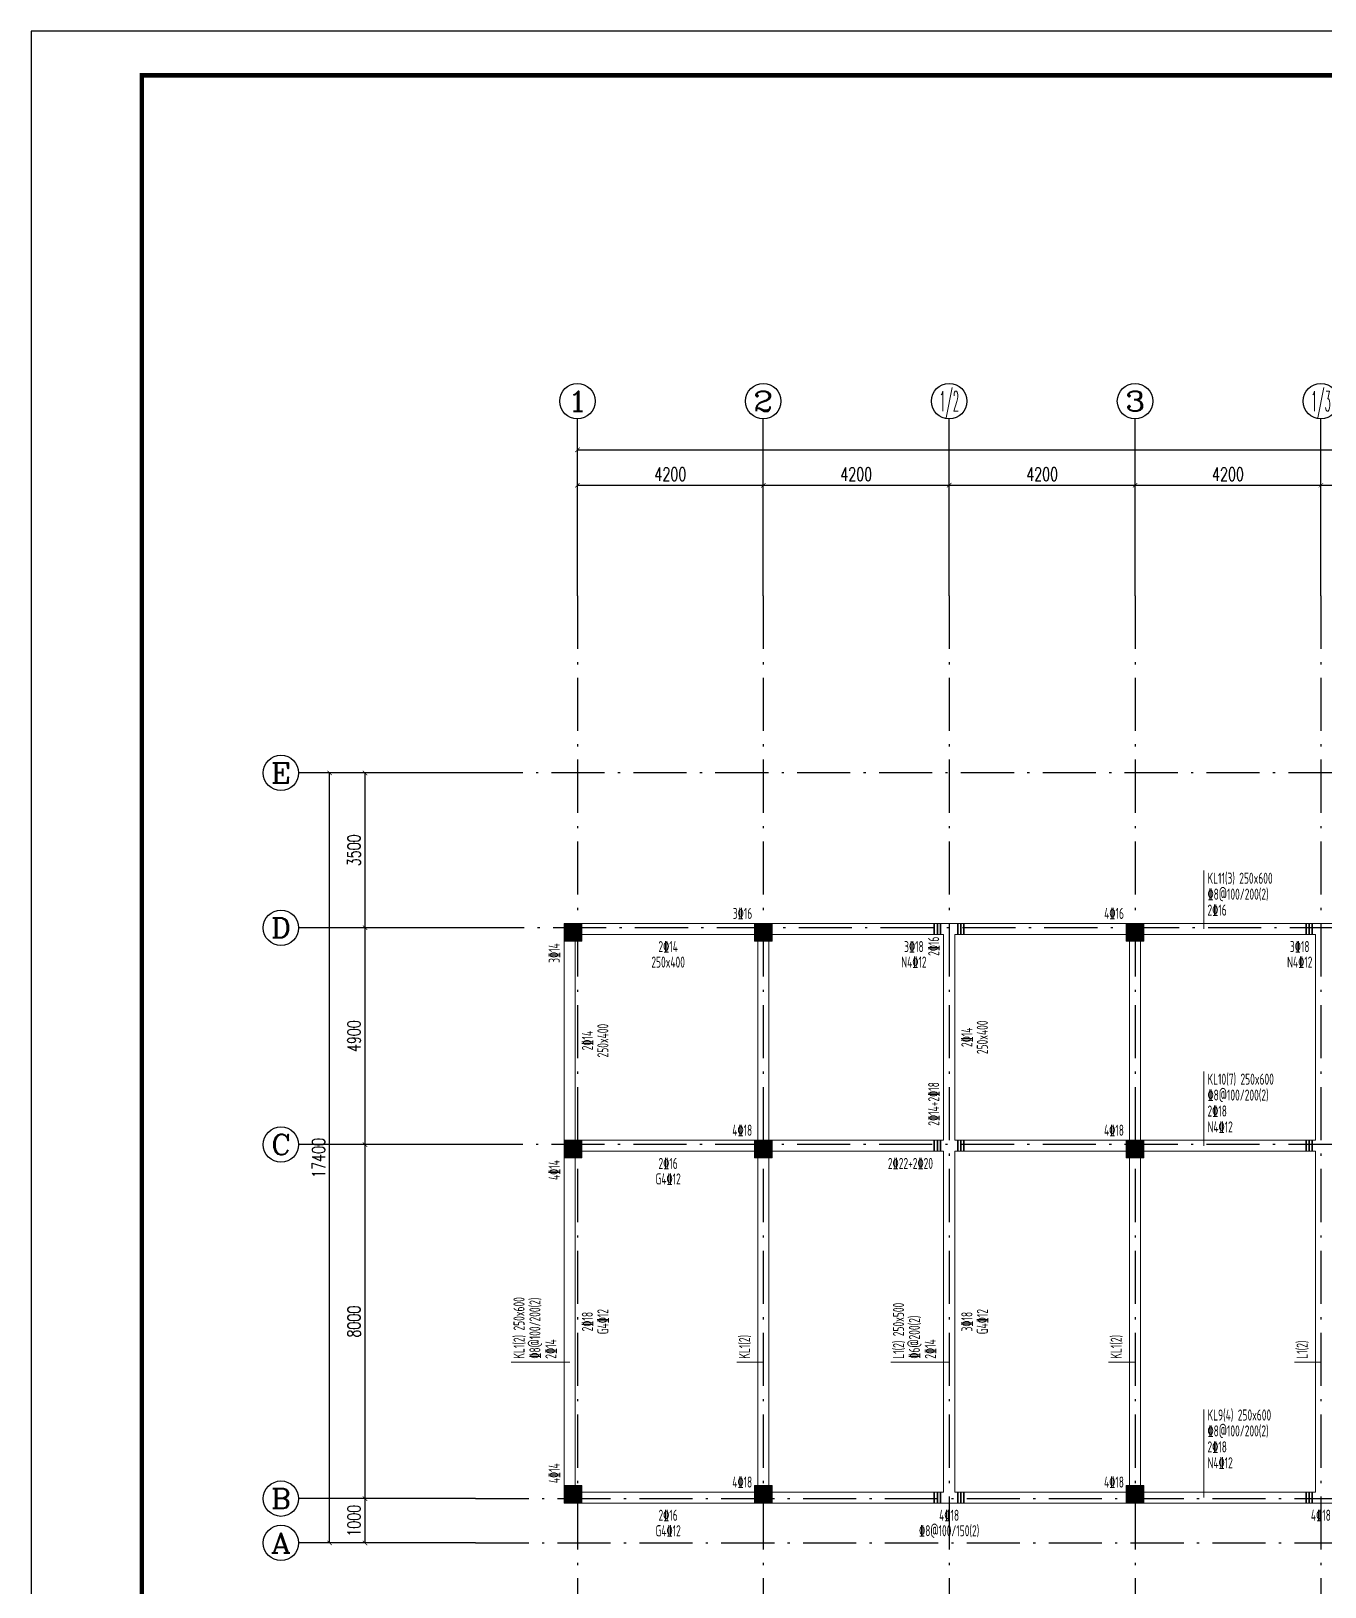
# Model space of a CAD drawing. Extents: x 169490 to 7584583, y -2399407 to 1374371.
# Drawn here: x 1707296 to 1736531, y 820035 to 855191 of the extents above; entities that cross this region are included whole.
import ezdxf
from ezdxf.enums import TextEntityAlignment as Align

# ---------------------------------------------------------------- set-up
doc = ezdxf.new("R2010")
doc.units = 0
doc.header["$LTSCALE"] = 100
doc.linetypes.add('D3轴线点划线', pattern=[18.5, 12, -3, 0.5, -3])
doc.layers.get('0').update_dxf_attribs({"linetype": 'CONTINUOUS'})
doc.layers.get('DEFPOINTS').update_dxf_attribs({"linetype": 'CONTINUOUS'})
for name, color, linetype in [('AXIS', 3, 'CONTINUOUS'), ('AXIS_TEXT', 4, 'CONTINUOUS'), ('C-AXIS(轴号)', 3, 'CONTINUOUS'), ('C-AXIS-T(字)', 7, 'CONTINUOUS'), ('C-DOTE', 8, 'D3轴线点划线'), ('S-COLU-HATCH', 251, 'CONTINUOUS'), ('图框', 140, 'CONTINUOUS')]:
    doc.layers.add(name, color=color, linetype=linetype)
for name, color, linetype, lineweight in [('S-COLU-LINE1', 6, 'CONTINUOUS', 18), ('梁原位标注', 7, 'CONTINUOUS', 18), ('梁标注引线', 2, 'CONTINUOUS', 18), ('梁附加箍筋', 1, 'CONTINUOUS', 35), ('砼柱', 2, 'CONTINUOUS', 35), ('砼梁', 4, 'CONTINUOUS', 18)]:
    doc.layers.add(name, color=color, linetype=linetype, lineweight=lineweight)
doc.styles.add('_TCH_AXIS', font='COMPLEX', dxfattribs={"bigfont": 'GBCBIG'})
doc.styles.add('_TCH_DIM_T3', font='SIMPLEX.shx', dxfattribs={"width": 0.705882, "bigfont": 'GBCBIG.shx'})
doc.styles.add('BW_Rein', font='Tssdeng.shx', dxfattribs={"width": 0.7, "bigfont": 'hztxt.shx'})
doc.styles.add('COMPLEX', font='COMPLEX')
doc.dimstyles.new('_TCH_ARCH&&100', dxfattribs={"dimtxt": 297.5, "dimasz": 100, "dimexe": 250, "dimexo": 300, "dimgap": 100, "dimtad": 1, "dimdec": 0, "dimzin": 0, "dimdsep": 46, "dimtxsty": '_TCH_DIM_T3', "dimblk": 'ARCHTICK', "dimcen": 0.09, "dimclrt": 7, "dimazin": 2, "dimtfac": 1, "dimtdec": 0, "dimtix": 1, "dimtmove": 2, "dimatfit": 3, "dimfxl": 1, "dimtolj": 1, "dimtzin": 0, "dimarcsym": 0})

# ---------------------------------------------------------------- blocks, each defined once
blk = doc.blocks.new('_ARCHTICK')
at = {"const_width": 0.15}
blk.add_lwpolyline([(-0.5, -0.5), (0.5, 0.5)], dxfattribs=at)
blk = doc.blocks.new('*D1772')
at = {"layer": 'AXIS', "color": 0, "lineweight": -2, "transparency": 16777216}
for p, q in [((1719641, 842729), (1719641, 845979)), ((1774641, 842729), (1774641, 845979)), ((1719641, 845729), (1774641, 845729))]:
    blk.add_line(p, q, dxfattribs=at)
at = {"layer": 'DEFPOINTS', "color": 0, "transparency": 16777216}
for p in [(1774641, 845729), (1719641, 842429), (1774641, 842429)]:
    blk.add_point(p, dxfattribs=at)
at = {"layer": 'AXIS', "color": 0, "lineweight": -2, "transparency": 16777216, "xscale": 100, "yscale": 100, "zscale": 100, "rotation": 180}
blk.add_blockref('_ARCHTICK', (1719641, 845729), dxfattribs=at)
at = {"layer": 'AXIS', "color": 0, "lineweight": -2, "transparency": 16777216, "xscale": 100, "yscale": 100, "zscale": 100}
blk.add_blockref('_ARCHTICK', (1774641, 845729), dxfattribs=at)
at = {"layer": 'AXIS', "color": 7, "transparency": 16777216, "insert": (1747141, 845978), "char_height": 297.5, "attachment_point": 5, "style": '_TCH_DIM_T3'}
blk.add_mtext('\\A1;55000', dxfattribs=at)
blk = doc.blocks.new('*D1782')
at = {"layer": 'AXIS', "color": 0, "lineweight": -2, "transparency": 16777216}
for p, q in [((1736441, 842729), (1736441, 845179)), ((1740641, 842729), (1740641, 845179)), ((1736441, 844929), (1740641, 844929))]:
    blk.add_line(p, q, dxfattribs=at)
at = {"layer": 'DEFPOINTS', "color": 0, "transparency": 16777216}
for p in [(1740641, 844929), (1736441, 842429), (1740641, 842429)]:
    blk.add_point(p, dxfattribs=at)
at = {"layer": 'AXIS', "color": 0, "lineweight": -2, "transparency": 16777216, "xscale": 100, "yscale": 100, "zscale": 100, "rotation": 180}
blk.add_blockref('_ARCHTICK', (1736441, 844929), dxfattribs=at)
at = {"layer": 'AXIS', "color": 0, "lineweight": -2, "transparency": 16777216, "xscale": 100, "yscale": 100, "zscale": 100}
blk.add_blockref('_ARCHTICK', (1740641, 844929), dxfattribs=at)
at = {"layer": 'AXIS', "color": 7, "transparency": 16777216, "insert": (1738541, 845178), "char_height": 297.5, "attachment_point": 5, "style": '_TCH_DIM_T3'}
blk.add_mtext('\\A1;4200', dxfattribs=at)
blk = doc.blocks.new('*D1783')
at = {"layer": 'AXIS', "color": 0, "lineweight": -2, "transparency": 16777216}
for p, q in [((1732241, 842729), (1732241, 845179)), ((1736441, 842729), (1736441, 845179)), ((1732241, 844929), (1736441, 844929))]:
    blk.add_line(p, q, dxfattribs=at)
at = {"layer": 'DEFPOINTS', "color": 0, "transparency": 16777216}
for p in [(1736441, 844929), (1732241, 842429), (1736441, 842429)]:
    blk.add_point(p, dxfattribs=at)
at = {"layer": 'AXIS', "color": 0, "lineweight": -2, "transparency": 16777216, "xscale": 100, "yscale": 100, "zscale": 100, "rotation": 180}
blk.add_blockref('_ARCHTICK', (1732241, 844929), dxfattribs=at)
at = {"layer": 'AXIS', "color": 0, "lineweight": -2, "transparency": 16777216, "xscale": 100, "yscale": 100, "zscale": 100}
blk.add_blockref('_ARCHTICK', (1736441, 844929), dxfattribs=at)
at = {"layer": 'AXIS', "color": 7, "transparency": 16777216, "insert": (1734341, 845178), "char_height": 297.5, "attachment_point": 5, "style": '_TCH_DIM_T3'}
blk.add_mtext('\\A1;4200', dxfattribs=at)
blk = doc.blocks.new('*D1784')
at = {"layer": 'AXIS', "color": 0, "lineweight": -2, "transparency": 16777216}
for p, q in [((1728041, 842729), (1728041, 845179)), ((1732241, 842729), (1732241, 845179)), ((1728041, 844929), (1732241, 844929))]:
    blk.add_line(p, q, dxfattribs=at)
at = {"layer": 'DEFPOINTS', "color": 0, "transparency": 16777216}
for p in [(1732241, 844929), (1728041, 842429), (1732241, 842429)]:
    blk.add_point(p, dxfattribs=at)
at = {"layer": 'AXIS', "color": 0, "lineweight": -2, "transparency": 16777216, "xscale": 100, "yscale": 100, "zscale": 100, "rotation": 180}
blk.add_blockref('_ARCHTICK', (1728041, 844929), dxfattribs=at)
at = {"layer": 'AXIS', "color": 0, "lineweight": -2, "transparency": 16777216, "xscale": 100, "yscale": 100, "zscale": 100}
blk.add_blockref('_ARCHTICK', (1732241, 844929), dxfattribs=at)
at = {"layer": 'AXIS', "color": 7, "transparency": 16777216, "insert": (1730141, 845178), "char_height": 297.5, "attachment_point": 5, "style": '_TCH_DIM_T3'}
blk.add_mtext('\\A1;4200', dxfattribs=at)
blk = doc.blocks.new('*D1785')
at = {"layer": 'AXIS', "color": 0, "lineweight": -2, "transparency": 16777216}
for p, q in [((1723841, 842729), (1723841, 845179)), ((1728041, 842729), (1728041, 845179)), ((1723841, 844929), (1728041, 844929))]:
    blk.add_line(p, q, dxfattribs=at)
at = {"layer": 'DEFPOINTS', "color": 0, "transparency": 16777216}
for p in [(1728041, 844929), (1723841, 842429), (1728041, 842429)]:
    blk.add_point(p, dxfattribs=at)
at = {"layer": 'AXIS', "color": 0, "lineweight": -2, "transparency": 16777216, "xscale": 100, "yscale": 100, "zscale": 100, "rotation": 180}
blk.add_blockref('_ARCHTICK', (1723841, 844929), dxfattribs=at)
at = {"layer": 'AXIS', "color": 0, "lineweight": -2, "transparency": 16777216, "xscale": 100, "yscale": 100, "zscale": 100}
blk.add_blockref('_ARCHTICK', (1728041, 844929), dxfattribs=at)
at = {"layer": 'AXIS', "color": 7, "transparency": 16777216, "insert": (1725941, 845178), "char_height": 297.5, "attachment_point": 5, "style": '_TCH_DIM_T3'}
blk.add_mtext('\\A1;4200', dxfattribs=at)
blk = doc.blocks.new('*D1786')
at = {"layer": 'AXIS', "color": 0, "lineweight": -2, "transparency": 16777216}
for p, q in [((1719641, 842729), (1719641, 845179)), ((1723841, 842729), (1723841, 845179)), ((1719641, 844929), (1723841, 844929))]:
    blk.add_line(p, q, dxfattribs=at)
at = {"layer": 'DEFPOINTS', "color": 0, "transparency": 16777216}
for p in [(1723841, 844929), (1719641, 842429), (1723841, 842429)]:
    blk.add_point(p, dxfattribs=at)
at = {"layer": 'AXIS', "color": 0, "lineweight": -2, "transparency": 16777216, "xscale": 100, "yscale": 100, "zscale": 100, "rotation": 180}
blk.add_blockref('_ARCHTICK', (1719641, 844929), dxfattribs=at)
at = {"layer": 'AXIS', "color": 0, "lineweight": -2, "transparency": 16777216, "xscale": 100, "yscale": 100, "zscale": 100}
blk.add_blockref('_ARCHTICK', (1723841, 844929), dxfattribs=at)
at = {"layer": 'AXIS', "color": 7, "transparency": 16777216, "insert": (1721741, 845178), "char_height": 297.5, "attachment_point": 5, "style": '_TCH_DIM_T3'}
blk.add_mtext('\\A1;4200', dxfattribs=at)
blk = doc.blocks.new('*D1787')
at = {"layer": 'AXIS', "color": 0, "lineweight": -2, "transparency": 16777216}
for p, q in [((1717041, 838429), (1713791, 838429)), ((1714041, 821029), (1714041, 838429)), ((1717041, 821029), (1713791, 821029))]:
    blk.add_line(p, q, dxfattribs=at)
at = {"layer": 'DEFPOINTS', "color": 0, "transparency": 16777216}
for p in [(1714041, 838429), (1717341, 838429), (1717341, 821029)]:
    blk.add_point(p, dxfattribs=at)
at = {"layer": 'AXIS', "color": 0, "lineweight": -2, "transparency": 16777216, "xscale": 100, "yscale": 100, "zscale": 100}
for p, rotation in [((1714041, 838429), 90), ((1714041, 821029), 270)]:
    blk.add_blockref('_ARCHTICK', p, dxfattribs=dict(at, rotation=rotation))
at = {"layer": 'AXIS', "color": 7, "transparency": 16777216, "insert": (1713792, 829729), "char_height": 297.5, "attachment_point": 5, "rotation": 90, "style": '_TCH_DIM_T3'}
blk.add_mtext('\\A1;17400', dxfattribs=at)
blk = doc.blocks.new('*D1788')
at = {"layer": 'AXIS', "color": 0, "lineweight": -2, "transparency": 16777216}
for p, q in [((1717041, 838429), (1714591, 838429)), ((1714841, 834929), (1714841, 838429)), ((1717041, 834929), (1714591, 834929))]:
    blk.add_line(p, q, dxfattribs=at)
at = {"layer": 'DEFPOINTS', "color": 0, "transparency": 16777216}
for p in [(1714841, 838429), (1717341, 838429), (1717341, 834929)]:
    blk.add_point(p, dxfattribs=at)
at = {"layer": 'AXIS', "color": 0, "lineweight": -2, "transparency": 16777216, "xscale": 100, "yscale": 100, "zscale": 100}
for p, rotation in [((1714841, 838429), 90), ((1714841, 834929), 270)]:
    blk.add_blockref('_ARCHTICK', p, dxfattribs=dict(at, rotation=rotation))
at = {"layer": 'AXIS', "color": 7, "transparency": 16777216, "insert": (1714592, 836679), "char_height": 297.5, "attachment_point": 5, "rotation": 90, "style": '_TCH_DIM_T3'}
blk.add_mtext('\\A1;3500', dxfattribs=at)
blk = doc.blocks.new('*D1789')
at = {"layer": 'AXIS', "color": 0, "lineweight": -2, "transparency": 16777216}
for p, q in [((1717041, 834929), (1714591, 834929)), ((1714841, 830029), (1714841, 834929)), ((1717041, 830029), (1714591, 830029))]:
    blk.add_line(p, q, dxfattribs=at)
at = {"layer": 'DEFPOINTS', "color": 0, "transparency": 16777216}
for p in [(1714841, 834929), (1717341, 834929), (1717341, 830029)]:
    blk.add_point(p, dxfattribs=at)
at = {"layer": 'AXIS', "color": 0, "lineweight": -2, "transparency": 16777216, "xscale": 100, "yscale": 100, "zscale": 100}
for p, rotation in [((1714841, 834929), 90), ((1714841, 830029), 270)]:
    blk.add_blockref('_ARCHTICK', p, dxfattribs=dict(at, rotation=rotation))
at = {"layer": 'AXIS', "color": 7, "transparency": 16777216, "insert": (1714592, 832479), "char_height": 297.5, "attachment_point": 5, "rotation": 90, "style": '_TCH_DIM_T3'}
blk.add_mtext('\\A1;4900', dxfattribs=at)
blk = doc.blocks.new('*D1790')
at = {"layer": 'AXIS', "color": 0, "lineweight": -2, "transparency": 16777216}
for p, q in [((1717041, 830029), (1714591, 830029)), ((1714841, 822029), (1714841, 830029)), ((1717041, 822029), (1714591, 822029))]:
    blk.add_line(p, q, dxfattribs=at)
at = {"layer": 'DEFPOINTS', "color": 0, "transparency": 16777216}
for p in [(1714841, 830029), (1717341, 830029), (1717341, 822029)]:
    blk.add_point(p, dxfattribs=at)
at = {"layer": 'AXIS', "color": 0, "lineweight": -2, "transparency": 16777216, "xscale": 100, "yscale": 100, "zscale": 100}
for p, rotation in [((1714841, 830029), 90), ((1714841, 822029), 270)]:
    blk.add_blockref('_ARCHTICK', p, dxfattribs=dict(at, rotation=rotation))
at = {"layer": 'AXIS', "color": 7, "transparency": 16777216, "insert": (1714592, 826029), "char_height": 297.5, "attachment_point": 5, "rotation": 90, "style": '_TCH_DIM_T3'}
blk.add_mtext('\\A1;8000', dxfattribs=at)
blk = doc.blocks.new('*D1791')
at = {"layer": 'AXIS', "color": 0, "lineweight": -2, "transparency": 16777216}
for p, q in [((1717041, 822029), (1714591, 822029)), ((1714841, 821029), (1714841, 822029)), ((1717041, 821029), (1714591, 821029))]:
    blk.add_line(p, q, dxfattribs=at)
at = {"layer": 'DEFPOINTS', "color": 0, "transparency": 16777216}
for p in [(1714841, 822029), (1717341, 822029), (1717341, 821029)]:
    blk.add_point(p, dxfattribs=at)
at = {"layer": 'AXIS', "color": 0, "lineweight": -2, "transparency": 16777216, "xscale": 100, "yscale": 100, "zscale": 100}
for p, rotation in [((1714841, 822029), 90), ((1714841, 821029), 270)]:
    blk.add_blockref('_ARCHTICK', p, dxfattribs=dict(at, rotation=rotation))
at = {"layer": 'AXIS', "color": 7, "transparency": 16777216, "insert": (1714592, 821529), "char_height": 297.5, "attachment_point": 5, "rotation": 90, "style": '_TCH_DIM_T3'}
blk.add_mtext('\\A1;1000', dxfattribs=at)
blk = doc.blocks.new('_AXISO')
blk.add_circle((0, 0), 0.5)
at = {"layer": 'AXIS_TEXT', "style": 'COMPLEX', "width": 1.041667}
blk.add_attdef('A', text='', height=0.56, dxfattribs=at).set_placement((-0.25, -0.28), (0.25, -0.28), align=Align.FIT)

msp = doc.modelspace()

# ---------------------------------------------------------------- hatches: boundary and pattern name
at = {"layer": 'S-COLU-HATCH', "ltscale": 10}
h = msp.add_hatch(color=256, dxfattribs=at)
h.dxf.hatch_style = 1
h.paths.add_polyline_path([(1719740.5, 835028.9), (1719340.5, 835028.9), (1719340.5, 834628.9), (1719740.5, 834628.9)])
h = msp.add_hatch(color=256, dxfattribs=at)
h.dxf.hatch_style = 1
h.paths.add_polyline_path([(1724040.5, 835028.9), (1723640.5, 835028.9), (1723640.5, 834628.9), (1724040.5, 834628.9)])
h = msp.add_hatch(color=256, dxfattribs=at)
h.dxf.hatch_style = 1
h.paths.add_polyline_path([(1732440.5, 835028.9), (1732040.5, 835028.9), (1732040.5, 834628.9), (1732440.5, 834628.9)])
h = msp.add_hatch(color=256, dxfattribs=at)
h.dxf.hatch_style = 1
h.paths.add_polyline_path([(1719740.5, 830128.9), (1719340.5, 830128.9), (1719340.5, 829728.9), (1719740.5, 829728.9)])
h = msp.add_hatch(color=256, dxfattribs=at)
h.dxf.hatch_style = 1
h.paths.add_polyline_path([(1724040.5, 830128.9), (1723640.5, 830128.9), (1723640.5, 829728.9), (1724040.5, 829728.9)])
h = msp.add_hatch(color=256, dxfattribs=at)
h.dxf.hatch_style = 1
h.paths.add_polyline_path([(1732440.5, 830128.9), (1732040.5, 830128.9), (1732040.5, 829728.9), (1732440.5, 829728.9)])
h = msp.add_hatch(color=256, dxfattribs=at)
h.dxf.hatch_style = 1
h.paths.add_polyline_path([(1719740.5, 822328.9), (1719340.5, 822328.9), (1719340.5, 821928.9), (1719740.5, 821928.9)])
h = msp.add_hatch(color=256, dxfattribs=at)
h.dxf.hatch_style = 1
h.paths.add_polyline_path([(1724040.5, 822328.9), (1723640.5, 822328.9), (1723640.5, 821928.9), (1724040.5, 821928.9)])
h = msp.add_hatch(color=256, dxfattribs=at)
h.dxf.hatch_style = 1
h.paths.add_polyline_path([(1732440.5, 822328.9), (1732040.5, 822328.9), (1732040.5, 821928.9), (1732440.5, 821928.9)])

# ---------------------------------------------------------------- linework, layer by layer
at = {"layer": 'C-AXIS(轴号)'}
for p, q in [((1719640.5, 842428.9), (1719640.5, 846428.9)), ((1723840.5, 842428.9), (1723840.5, 846428.9)), ((1728040.5, 842428.9), (1728040.5, 846428.9)), ((1732240.5, 842428.9), (1732240.5, 846428.9)), ((1736440.5, 842428.9), (1736440.5, 846428.9)), ((1717340.5, 838428.9), (1713340.5, 838428.9)), ((1717340.5, 834928.9), (1713340.5, 834928.9)), ((1717340.5, 830028.9), (1713340.5, 830028.9)), ((1717340.5, 822028.9), (1713340.5, 822028.9)), ((1717340.5, 821028.9), (1713340.5, 821028.9))]:
    msp.add_line(p, q, dxfattribs=at)
at = {"layer": 'C-DOTE'}
for p, q in [((1719640.5, 842428.9), (1719640.5, 816228.9)), ((1723840.5, 842428.9), (1723840.5, 816228.9)), ((1728040.5, 842428.9), (1728040.5, 816228.9)), ((1732240.5, 842428.9), (1732240.5, 816228.9)), ((1736440.5, 842428.9), (1736440.5, 816228.9)), ((1775755.9, 838428.9), (1717340.5, 838428.9)), ((1740640.5, 834928.9), (1717340.5, 834928.9)), ((1775755.9, 830028.9), (1717340.5, 830028.9)), ((1717340.5, 822028.9), (1749040.5, 822028.9)), ((1717340.5, 821028.9), (1775755.9, 821028.9))]:
    msp.add_line(p, q, dxfattribs=at)
at = {"layer": 'S-COLU-LINE1'}
for points in [[(1719740.5, 835028.9), (1719340.5, 835028.9), (1719340.5, 834628.9), (1719740.5, 834628.9)], [(1724040.5, 835028.9), (1723640.5, 835028.9), (1723640.5, 834628.9), (1724040.5, 834628.9)], [(1732440.5, 835028.9), (1732040.5, 835028.9), (1732040.5, 834628.9), (1732440.5, 834628.9)], [(1719740.5, 830128.9), (1719340.5, 830128.9), (1719340.5, 829728.9), (1719740.5, 829728.9)], [(1724040.5, 830128.9), (1723640.5, 830128.9), (1723640.5, 829728.9), (1724040.5, 829728.9)], [(1732440.5, 830128.9), (1732040.5, 830128.9), (1732040.5, 829728.9), (1732440.5, 829728.9)], [(1719740.5, 822328.9), (1719340.5, 822328.9), (1719340.5, 821928.9), (1719740.5, 821928.9)], [(1724040.5, 822328.9), (1723640.5, 822328.9), (1723640.5, 821928.9), (1724040.5, 821928.9)], [(1732440.5, 822328.9), (1732040.5, 822328.9), (1732040.5, 821928.9), (1732440.5, 821928.9)]]:
    msp.add_lwpolyline(points, close=True, dxfattribs=at)
at = {"layer": '图框'}
msp.add_lwpolyline([(1707296, 795791.4), (1791396, 795791.4), (1791396, 855191.4), (1707296, 855191.4)], close=True, dxfattribs=at)
at = {"layer": '图框', "const_width": 100}
msp.add_lwpolyline([(1709796, 796791.4), (1790396, 796791.4), (1790396, 854191.4), (1709796, 854191.4)], close=True, dxfattribs=at)
at = {"layer": '梁标注引线'}
for p, q in [((1733797.3, 834903.9), (1733797.3, 836223.9)), ((1733797.3, 830003.9), (1733797.3, 831683.9)), ((1719465.5, 825110.6), (1718145.5, 825110.6)), ((1723840.5, 825110.6), (1723240.5, 825110.6)), ((1728040.5, 825110.6), (1726720.5, 825110.6)), ((1732240.5, 825110.6), (1731640.5, 825110.6)), ((1736440.5, 825110.6), (1735840.5, 825110.6)), ((1733797.3, 822053.9), (1733797.3, 824043.8))]:
    msp.add_line(p, q, dxfattribs=at)
at = {"layer": '梁附加箍筋', "lineweight": 35}
for p, q in [((1727705.5, 834778.9), (1727705.5, 835028.9)), ((1727775.5, 834778.9), (1727775.5, 835028.9)), ((1727845.5, 834778.9), (1727845.5, 835028.9)), ((1728235.5, 834778.9), (1728235.5, 835028.9)), ((1728305.5, 834778.9), (1728305.5, 835028.9)), ((1728375.5, 834778.9), (1728375.5, 835028.9)), ((1736105.5, 834778.9), (1736105.5, 835028.9)), ((1736175.5, 834778.9), (1736175.5, 835028.9)), ((1736245.5, 834778.9), (1736245.5, 835028.9)), ((1727705.5, 829878.9), (1727705.5, 830128.9)), ((1727775.5, 829878.9), (1727775.5, 830128.9)), ((1727845.5, 829878.9), (1727845.5, 830128.9)), ((1728235.5, 829878.9), (1728235.5, 830128.9)), ((1728305.5, 829878.9), (1728305.5, 830128.9)), ((1728375.5, 829878.9), (1728375.5, 830128.9)), ((1736105.5, 829878.9), (1736105.5, 830128.9)), ((1736175.5, 829878.9), (1736175.5, 830128.9)), ((1736245.5, 829878.9), (1736245.5, 830128.9)), ((1727705.5, 821928.9), (1727705.5, 822178.9)), ((1727775.5, 821928.9), (1727775.5, 822178.9)), ((1727845.5, 821928.9), (1727845.5, 822178.9)), ((1728235.5, 821928.9), (1728235.5, 822178.9)), ((1728305.5, 821928.9), (1728305.5, 822178.9)), ((1728375.5, 821928.9), (1728375.5, 822178.9)), ((1736105.5, 821928.9), (1736105.5, 822178.9)), ((1736175.5, 821928.9), (1736175.5, 822178.9)), ((1736245.5, 821928.9), (1736245.5, 822178.9))]:
    msp.add_line(p, q, dxfattribs=at)
at = {"layer": '砼柱', "ltscale": 10}
msp.add_lwpolyline([(1709796, 854191.4), (1783400.9, 854191.4), (1783400.9, 796791.4), (1709796, 796791.4)], close=True, dxfattribs=at)
at = {"layer": '砼梁', "lineweight": 18}
for p, q in [((1723640.5, 835028.9), (1719740.5, 835028.9)), ((1728040.5, 835028.9), (1724040.5, 835028.9)), ((1732040.5, 835028.9), (1728040.5, 835028.9)), ((1736440.5, 835028.9), (1732440.5, 835028.9)), ((1740340.5, 835028.9), (1736440.5, 835028.9)), ((1719340.5, 834628.9), (1719340.5, 830128.9)), ((1719590.5, 830128.9), (1719590.5, 834628.9)), ((1719740.5, 834778.9), (1723640.5, 834778.9)), ((1723715.5, 834628.9), (1723715.5, 830128.9)), ((1723965.5, 830128.9), (1723965.5, 834628.9)), ((1724040.5, 834778.9), (1727915.5, 834778.9)), ((1727915.5, 834778.9), (1727915.5, 830128.9)), ((1728165.5, 834778.9), (1732040.5, 834778.9)), ((1728165.5, 830128.9), (1728165.5, 834778.9)), ((1732115.5, 834628.9), (1732115.5, 830128.9)), ((1732365.5, 830128.9), (1732365.5, 834628.9)), ((1732440.5, 834778.9), (1736315.5, 834778.9)), ((1736315.5, 834778.9), (1736315.5, 830128.9)), ((1723640.5, 830128.9), (1719740.5, 830128.9)), ((1727915.5, 830128.9), (1724040.5, 830128.9)), ((1732040.5, 830128.9), (1728165.5, 830128.9)), ((1736315.5, 830128.9), (1732440.5, 830128.9)), ((1719340.5, 829728.9), (1719340.5, 822328.9)), ((1719590.5, 822328.9), (1719590.5, 829728.9)), ((1719740.5, 829878.9), (1723640.5, 829878.9)), ((1723715.5, 829728.9), (1723715.5, 822328.9)), ((1723965.5, 822328.9), (1723965.5, 829728.9)), ((1724040.5, 829878.9), (1727915.5, 829878.9)), ((1727915.5, 829878.9), (1727915.5, 822178.9)), ((1728165.5, 829878.9), (1732040.5, 829878.9)), ((1728165.5, 822178.9), (1728165.5, 829878.9)), ((1732115.5, 829728.9), (1732115.5, 822328.9)), ((1732365.5, 822328.9), (1732365.5, 829728.9)), ((1732440.5, 829878.9), (1736315.5, 829878.9)), ((1736315.5, 829878.9), (1736315.5, 822178.9)), ((1723640.5, 822178.9), (1719740.5, 822178.9)), ((1727915.5, 822178.9), (1724040.5, 822178.9)), ((1732040.5, 822178.9), (1728165.5, 822178.9)), ((1736315.5, 822178.9), (1732440.5, 822178.9)), ((1719740.5, 821928.9), (1723640.5, 821928.9)), ((1724040.5, 821928.9), (1728040.5, 821928.9)), ((1728040.5, 821928.9), (1732040.5, 821928.9)), ((1732440.5, 821928.9), (1736440.5, 821928.9)), ((1736440.5, 821928.9), (1740440.5, 821928.9))]:
    msp.add_line(p, q, dxfattribs=at)

# ---------------------------------------------------------------- block references
at = {"layer": 'C-AXIS(轴号)'}
ref = msp.add_blockref('_AXISO', (1719640.5, 846828.9), dxfattribs=dict(at, xscale=800, yscale=800, zscale=800))
ref.add_attrib('A', '1', dxfattribs={"layer": 'C-AXIS-T(字)', "height": 452.5, "style": '_TCH_AXIS', "width": 2.333333}).set_placement((1719414.2, 846602.6), (1719866.8, 846602.6), align=Align.FIT)
ref = msp.add_blockref('_AXISO', (1723840.5, 846828.9), dxfattribs=dict(at, xscale=800, yscale=800, zscale=800))
ref.add_attrib('A', '2', dxfattribs={"layer": 'C-AXIS-T(字)', "height": 452.5, "style": '_TCH_AXIS', "width": 1.5}).set_placement((1723614.2, 846602.6), (1724066.8, 846602.6), align=Align.FIT)
ref = msp.add_blockref('_AXISO', (1728040.5, 846828.9), dxfattribs=dict(at, xscale=800, yscale=800, zscale=800))
ref.add_attrib('A', '1/2', dxfattribs={"layer": 'C-AXIS-T(字)', "height": 452.55, "style": '_TCH_AXIS', "width": 0.411765}).set_placement((1727814.2, 846602.6), (1728266.8, 846602.6), align=Align.FIT)
ref = msp.add_blockref('_AXISO', (1732240.5, 846828.9), dxfattribs=dict(at, xscale=800, yscale=800, zscale=800))
ref.add_attrib('A', '3', dxfattribs={"layer": 'C-AXIS-T(字)', "height": 452.5, "style": '_TCH_AXIS', "width": 1.5}).set_placement((1732014.2, 846602.6), (1732466.8, 846602.6), align=Align.FIT)
ref = msp.add_blockref('_AXISO', (1736440.5, 846828.9), dxfattribs=dict(at, xscale=800, yscale=800, zscale=800))
ref.add_attrib('A', '1/3', dxfattribs={"layer": 'C-AXIS-T(字)', "height": 452.55, "style": '_TCH_AXIS', "width": 0.411765}).set_placement((1736214.2, 846602.6), (1736666.8, 846602.6), align=Align.FIT)
ref = msp.add_blockref('_AXISO', (1712940.5, 838428.9), dxfattribs=dict(at, xscale=800, yscale=800, zscale=800))
ref.add_attrib('A', 'E', dxfattribs={"layer": 'C-AXIS-T(字)', "height": 452.5, "style": '_TCH_AXIS', "width": 1.3125}).set_placement((1712714.2, 838202.6), (1713166.8, 838202.6), align=Align.FIT)
ref = msp.add_blockref('_AXISO', (1712940.5, 834928.9), dxfattribs=dict(at, xscale=800, yscale=800, zscale=800))
ref.add_attrib('A', 'D', dxfattribs={"layer": 'C-AXIS-T(字)', "height": 452.5, "style": '_TCH_AXIS', "width": 1.235294}).set_placement((1712714.2, 834702.6), (1713166.8, 834702.6), align=Align.FIT)
ref = msp.add_blockref('_AXISO', (1712940.5, 830028.9), dxfattribs=dict(at, xscale=800, yscale=800, zscale=800))
ref.add_attrib('A', 'C', dxfattribs={"layer": 'C-AXIS-T(字)', "height": 452.5, "style": '_TCH_AXIS', "width": 1.4}).set_placement((1712714.2, 829802.6), (1713166.8, 829802.6), align=Align.FIT)
ref = msp.add_blockref('_AXISO', (1712940.5, 822028.9), dxfattribs=dict(at, xscale=800, yscale=800, zscale=800))
ref.add_attrib('A', 'B', dxfattribs={"layer": 'C-AXIS-T(字)', "height": 452.5, "style": '_TCH_AXIS', "width": 1.235294}).set_placement((1712714.2, 821802.6), (1713166.8, 821802.6), align=Align.FIT)
ref = msp.add_blockref('_AXISO', (1712940.5, 821028.9), dxfattribs=dict(at, xscale=800, yscale=800, zscale=800))
ref.add_attrib('A', 'A', dxfattribs={"layer": 'C-AXIS-T(字)', "height": 452.5, "style": '_TCH_AXIS', "width": 1.166667}).set_placement((1712714.2, 820802.6), (1713166.8, 820802.6), align=Align.FIT)

# ---------------------------------------------------------------- texts
at = {"layer": '梁原位标注', "style": 'BW_Rein', "width": 0.65}
for s, p in [('3%%13216', (1723590.5, 835128.9)), ('4%%13216', (1731990.5, 835128.9)), ('4%%13218', (1723590.5, 830228.9)), ('4%%13218', (1731990.5, 830228.9)), ('4%%13218', (1723590.5, 822278.9)), ('4%%13218', (1731990.5, 822278.9))]:
    msp.add_text(s, height=250, dxfattribs=at).set_placement(p, align=Align.RIGHT)
for s, p in [('2%%13214', (1721690.5, 834378.9)), ('3%%13218', (1727244.1, 834378.9)), ('3%%13218', (1735962.2, 834378.9)), ('250x400', (1721690.5, 834028.9)), ('N4%%13212', (1727244.1, 834028.9)), ('N4%%13212', (1735962.2, 834028.9)), ('2%%13216', (1721690.5, 829478.9)), ('2%%13222+2%%13220', (1727165.9, 829478.9)), ('G4%%13212', (1721690.5, 829128.9)), ('2%%13216', (1721690.5, 821528.9)), ('4%%13218', (1728040.5, 821528.9)), ('4%%13218', (1736440.5, 821528.9)), ('G4%%13212', (1721690.5, 821178.9)), ('%%1328@100/150(2)', (1728040.5, 821178.9))]:
    msp.add_text(s, height=250, dxfattribs=at).set_placement(p, align=Align.CENTER)
for s, p in [('2%%13216', (1727815.5, 834728.9)), ('3%%13214', (1719240.5, 834578.9)), ('2%%13214+2%%13218', (1727815.5, 831441.1)), ('4%%13214', (1719240.5, 829678.9))]:
    msp.add_text(s, height=250, rotation=90, dxfattribs=at).set_placement(p, align=Align.RIGHT)
for s, p in [('2%%13214', (1719990.5, 832378.9)), ('250x400', (1720340.5, 832378.9)), ('2%%13214', (1728565.5, 832453.9)), ('250x400', (1728915.5, 832453.9)), ('2%%13218', (1719990.5, 826028.9)), ('G4%%13212', (1720340.5, 826028.9)), ('3%%13218', (1728565.5, 826028.9)), ('G4%%13212', (1728915.5, 826028.9))]:
    msp.add_text(s, height=250, rotation=90, dxfattribs=at).set_placement(p, align=Align.CENTER)
msp.add_text('4%%13214', height=250, rotation=90, dxfattribs=at).set_placement((1719240.5, 822378.9))
at = {"layer": '梁标注引线', "color": 3, "style": 'BW_Rein', "width": 0.65}
for s, rotation, p in [('KL11(3) 250x600', 360, (1733877.3, 835923.9)), ('KL10(7) 250x600', 360, (1733877.3, 831383.9)), ('KL1(2) 250x600', 90, (1718445.5, 825190.6)), ('L1(2) 250x500', 90, (1727020.5, 825190.6)), ('KL1(2)', 90, (1723540.5, 825190.6)), ('KL1(2)', 90, (1731940.5, 825190.6)), ('L1(2)', 90, (1736140.5, 825190.6)), ('KL9(4) 250x600', 360, (1733877.3, 823793.8))]:
    msp.add_text(s, height=250, rotation=rotation, dxfattribs=at).set_placement(p)
at = {"layer": '梁标注引线', "style": 'BW_Rein', "width": 0.65}
for s, p in [('%%1328@100/200(2)', (1733877.3, 835563.9)), ('2%%13216', (1733877.3, 835203.9)), ('%%1328@100/200(2)', (1733877.3, 831023.9)), ('2%%13218', (1733877.3, 830663.9)), ('N4%%13212', (1733877.3, 830303.9))]:
    msp.add_text(s, height=250, dxfattribs=at).set_placement(p)
for s, rotation, p in [('%%1328@100/200(2)', 90, (1718805.5, 825190.6)), ('%%1326@200(2)', 90, (1727380.5, 825190.6)), ('2%%13214', 90, (1719165.5, 825190.6)), ('2%%13214', 90, (1727740.5, 825190.6)), ('%%1328@100/200(2)', 360, (1733877.3, 823433.8)), ('2%%13218', 360, (1733877.3, 823073.8)), ('N4%%13212', 360, (1733877.3, 822713.8))]:
    msp.add_text(s, height=250, rotation=rotation, dxfattribs=at).set_placement(p)

# ---------------------------------------------------------------- dimensions: what is measured, and where the dimension line sits
at = {"layer": 'AXIS'}
for p1, p2, distance, picture, middle in [((1719640.5, 842428.9), (1774640.5, 842428.9), 3300, '*D1772', (1747140.5, 845977.6)), ((1719640.5, 842428.9), (1723840.5, 842428.9), 2500, '*D1786', (1721740.5, 845177.6)), ((1723840.5, 842428.9), (1728040.5, 842428.9), 2500, '*D1785', (1725940.5, 845177.6)), ((1728040.5, 842428.9), (1732240.5, 842428.9), 2500, '*D1784', (1730140.5, 845177.6)), ((1732240.5, 842428.9), (1736440.5, 842428.9), 2500, '*D1783', (1734340.5, 845177.6)), ((1736440.5, 842428.9), (1740640.5, 842428.9), 2500, '*D1782', (1738540.5, 845177.6)), ((1717340.5, 821028.9), (1717340.5, 838428.9), 3300, '*D1787', (1713791.8, 829728.9)), ((1717340.5, 834928.9), (1717340.5, 838428.9), 2500, '*D1788', (1714591.8, 836678.9)), ((1717340.5, 830028.9), (1717340.5, 834928.9), 2500, '*D1789', (1714591.8, 832478.9)), ((1717340.5, 822028.9), (1717340.5, 830028.9), 2500, '*D1790', (1714591.8, 826028.9)), ((1717340.5, 821028.9), (1717340.5, 822028.9), 2500, '*D1791', (1714591.8, 821528.9))]:
    dim = msp.add_aligned_dim(p1=p1, p2=p2, distance=distance, dimstyle='_TCH_ARCH&&100', dxfattribs=at)
    dim.commit()
    dim.dimension.update_dxf_attribs({"geometry": picture, "text_midpoint": middle})

doc.saveas('drawing.dxf')
